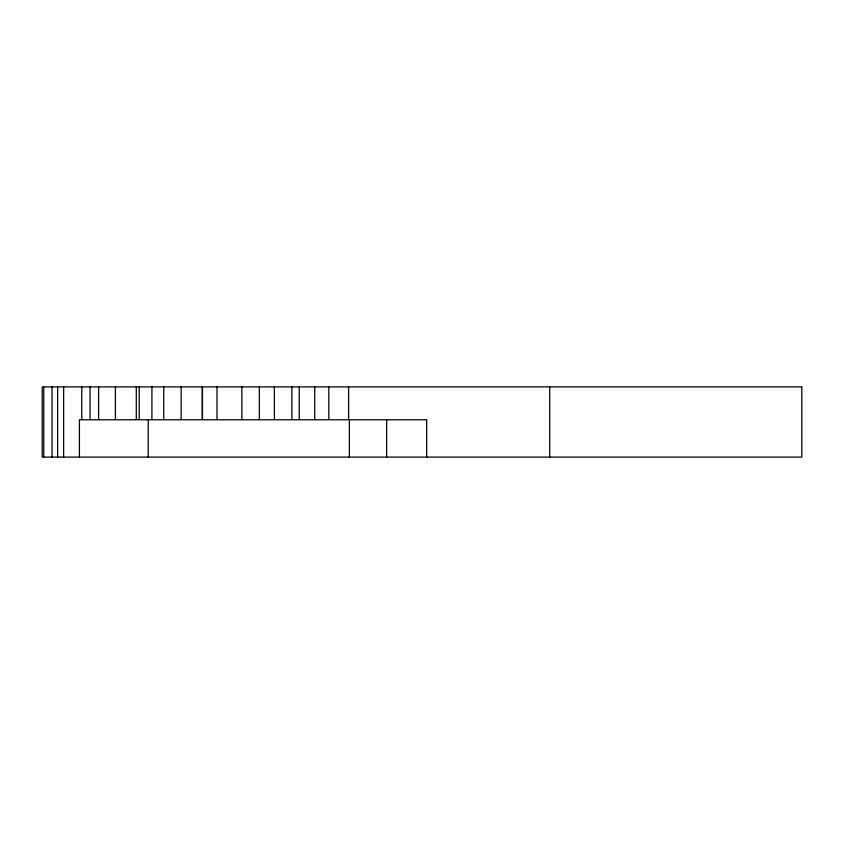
<?xml version="1.0" encoding="UTF-8"?>
<svg xmlns="http://www.w3.org/2000/svg" width="844" height="844" viewBox="0 0 844 844"><rect width="100%" height="100%" fill="white"/><g stroke="black" fill="none" stroke-linecap="round" stroke-linejoin="round"><path stroke-width="1.27" d="M549.718 386.89L549.718 457.11M426.684 457.11L426.684 419.763L79.41 419.763L79.41 457.11M386.636 419.763L386.636 457.11M349.342 419.763L349.342 457.11M348.604 386.89L348.604 419.394M328.812 386.89L328.812 419.394M314.728 386.89L314.728 419.394M299.24 386.89L299.24 419.394M291.887 386.89L291.887 419.394M274.374 386.89L274.374 419.394M259.34 386.89L259.34 419.394M241.869 386.89L241.869 419.394M217.003 386.89L217.003 419.394M202.486 386.89L202.486 419.394M202.243 386.89L202.243 419.394M181.165 386.89L181.165 419.394M163.747 386.89L163.747 419.394M151.92 386.89L151.92 419.394M148.227 419.763L148.227 457.11M139.207 386.89L139.207 419.394M136.295 386.89L136.295 419.394M115.417 386.89L115.417 419.394M98.611 386.89L98.611 419.394M90.065 386.89L90.065 419.394M81.773 386.89L81.773 419.394M63.648 386.89L63.648 457.11M57.645 386.89L57.645 457.11M52.043 386.89L52.043 457.11M43.751 386.89L43.751 457.11M801.8 386.89L42.2 386.89L42.2 457.11L801.8 457.11L801.8 386.89"/></g></svg>
